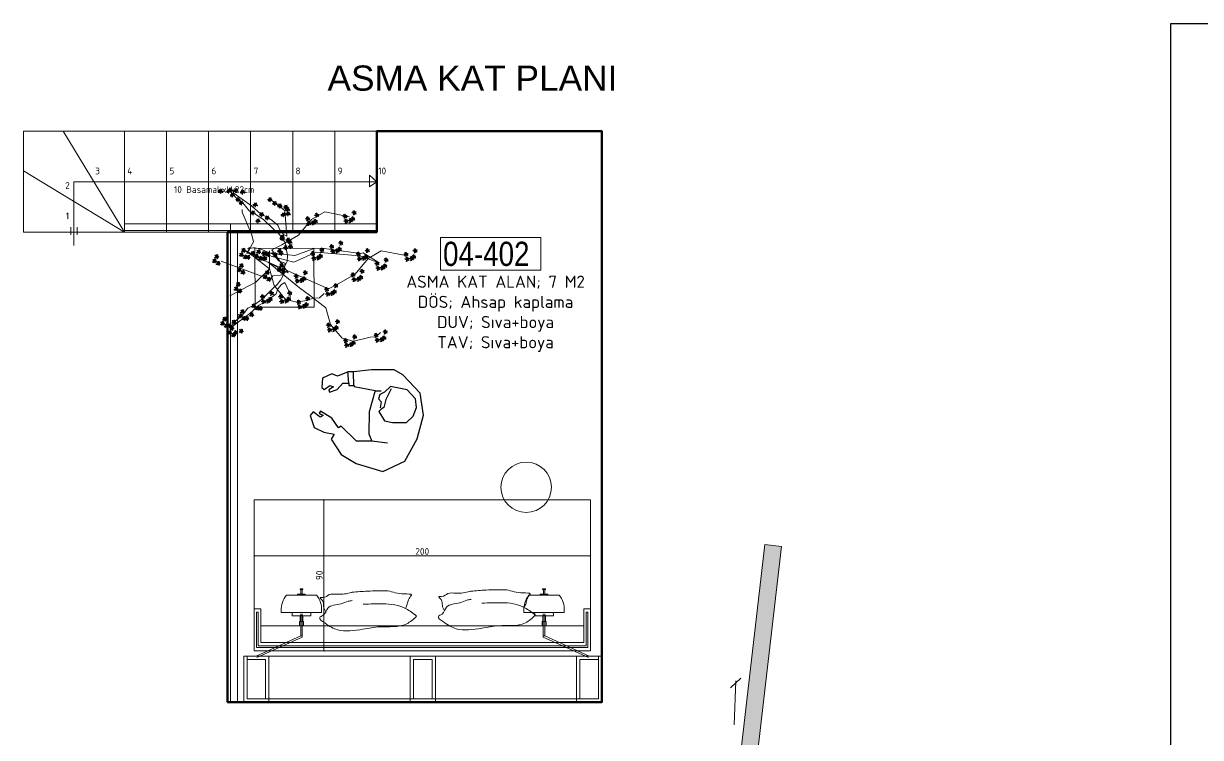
# Model space of a CAD drawing. Header units: inches. Extents: x -10121 to 9010, y 58067 to 62726.
# Drawn here: x -3731 to -3031, y 62301 to 62726 of the extents above; entities that cross this region are included whole.
import ezdxf

# ---------------------------------------------------------------- set-up
doc = ezdxf.new("R2010")
doc.units = ezdxf.units.IN
for name, color, linetype, lineweight in [('A-DUVAR 0.50', 40, 'Continuous', 50), ('A-YAZI 0.15', 190, 'Continuous', 15), ('Auto-Aydinlatma', 50, 'Continuous', 13), ('Auto-Merdiven', 163, 'Continuous', 9), ('Auto-Metal', 71, 'Continuous', 18), ('Auto-Olcu', 33, 'Continuous', 15), ('Auto-Silik_Cizgiler', 47, 'Continuous', 9), ('Auto-SilikCizgiler', 251, 'Continuous', 9), ('Auto-Tefris', 32, 'Continuous', 9), ('Auto-Yazi', 7, 'Continuous', 20), ('BACAHATCH', 8, 'Continuous', 13), ('yazi mekan 020', 9, 'Continuous', 20)]:
    doc.layers.add(name, color=color, linetype=linetype, lineweight=lineweight)
doc.layers.add('S2000-025 Antet', color=7, linetype='Continuous')
doc.layers.add('tefriş - ince', color=9, linetype='Continuous')
doc.styles.add('1-20', font='isocpeur.ttf', dxfattribs={"height": 4})
doc.styles.get("Standard").update_dxf_attribs({"font": 'arial.ttf'})
doc.styles.add('swis721cnbt10', font='isocpeur.ttf', dxfattribs={"height": 10})
doc.styles.add('swis721cnbt20', font='swissck.ttf', dxfattribs={"height": 20})
doc.dimstyles.new('ölçü 1_20', dxfattribs={"dimtxt": 4, "dimasz": 1, "dimexe": 1, "dimexo": 3, "dimtad": 1, "dimdec": 0, "dimtxsty": '1-20', "dimblk": 'ARCHTICK', "dimcen": 1.5, "dimclrd": 256, "dimclre": 256, "dimclrt": 256, "dimadec": 0, "dimazin": 0, "dimtfac": 1, "dimtdec": 0, "dimtmove": 0, "dimatfit": 3, "dimldrblk": 'ARCHTICK', "dimfxl": 1, "dimlwd": -1, "dimlwe": -1, "dimarcsym": 0})

# ---------------------------------------------------------------- blocks, each defined once
blk = doc.blocks.new('_OBLIQUE')
at = {"color": 0, "linetype": 'ByBlock'}
blk.add_line((-0.5, -0.5), (0.5, 0.5), dxfattribs=at)
blk = doc.blocks.new('39')
at = {"layer": 'Auto-SilikCizgiler'}
for p, q in [((-11.7, 0), (-9.1, 0.2)), ((-11.3, 10), (-11.1, 7)), ((-9.8, 7.1), (-11.3, 10)), ((-11.1, 7), (-10.2, 5.2)), ((-10.2, 5.2), (-8.5, 4.4)), ((-5, 4.8), (-9.8, 7.1)), ((-9.1, 0.2), (-5.5, 0)), ((-8.5, 4.4), (-6.7, 3.8)), ((-6.7, 3.8), (-5.6, 2.1)), ((0, 0), (-6.7, -1.9)), ((-6.4, 9.9), (-5.1, 8.9)), ((-4, 9.5), (-6.4, 9.9)), ((-5.6, 2.1), (-4.3, 0.3)), ((-5.5, 0), (0, 0)), ((0, 0), (-5.4, -0.8)), ((-5.1, 8.9), (-3.6, 6.7)), ((-2.8, 0.7), (-5, 4.8)), ((-4.3, 0.3), (0, 0)), ((-2.5, 7.9), (-4, 9.5)), ((-3.6, 6.7), (-3, 4)), ((-3, 4), (0, 0)), ((0, 0), (-2.8, 0.7)), ((-2.7, -1.4), (0, 0)), ((-1.9, 4), (-2.5, 7.9)), ((0, 0), (-1.9, 4)), ((-0.7, 13.4), (-1.5, 9.9)), ((-1.5, 9.9), (-0.5, 5.2)), ((0.5, 15.3), (-0.7, 13.4)), ((0, 0), (-0.7, -1.6)), ((-0.5, 5.2), (0.2, 1.8)), ((-0.4, -2.9), (0, 0)), ((6.7, 1.9), (0, 0)), ((0, 0), (3.8, 1.9)), ((0, 0), (1.7, 1.9)), ((0.2, 1.8), (0, 0)), ((0, 0), (5.7, 0.4)), ((5.9, -0.5), (0, 0)), ((0, 0), (1, -3.3)), ((0.3, 10.5), (0.5, 12.5)), ((0.8, 8.9), (0.3, 10.5)), ((0.5, 12.5), (0.5, 15.3)), ((1.7, 5.7), (0.8, 8.9)), ((1.7, 1.9), (1.7, 5.7)), ((3.8, 1.9), (5.7, 4.8)), ((5.7, 4.8), (7.6, 6.7)), ((5.7, 0.4), (9.6, 1.7)), ((9.3, 0.2), (5.9, -0.5)), ((9.5, 3.8), (6.7, 1.9)), ((7.6, 6.7), (10.5, 6.7)), ((13.1, 0.2), (9.3, 0.2)), ((10.5, 6.7), (9.5, 5.7)), ((9.5, 5.7), (9.5, 3.8)), ((9.6, 1.7), (13.7, 2.2)), ((15.2, 1.7), (13.1, 0.2)), ((13.7, 2.2), (15.2, 1.7)), ((-12.4, -5.7), (-13.3, -8.1)), ((-13.3, -8.1), (-12.5, -7.8)), ((-12.5, -7.8), (-10.7, -6.9)), ((-10.5, -3.8), (-12.4, -5.7)), ((-9.6, -1.2), (-11.7, 0)), ((-10.7, -6.9), (-7.4, -5.6)), ((-9.5, -2.9), (-10.5, -3.8)), ((-5.4, -0.8), (-9.6, -1.2)), ((-6.7, -1.9), (-9.5, -2.9)), ((-7.4, -5.6), (-6, -4.4)), ((-6.6, -13), (-6.5, -10.2)), ((-6, -11.7), (-6.6, -13)), ((-6.5, -10.2), (-5.3, -8)), ((-6, -4.4), (-2.7, -1.4)), ((-5.3, -4.5), (-6, -6.3)), ((-6, -6.3), (-4.8, -5.9)), ((-4.8, -10.2), (-6, -11.7)), ((-2.1, -2.7), (-5.3, -4.5)), ((-5.3, -8), (-2.6, -6.3)), ((-4.8, -5.9), (-2.4, -5.3)), ((-1.9, -8), (-4.8, -10.2)), ((-2.6, -6.3), (-0.9, -5.1)), ((-2.4, -5.3), (-1.4, -4.2)), ((-0.7, -1.6), (-2.1, -2.7)), ((0.5, -5.5), (-1.9, -8)), ((-1.4, -4.2), (-0.4, -2.9)), ((-0.9, -5.1), (0.5, -3)), ((0.3, -0.7), (2.9, -2.9)), ((0.5, -3), (0.3, -0.7)), ((1, -3.3), (0.5, -5.5)), ((1.9, -5.7), (1, -3.8)), ((2.9, -8.6), (1.9, -5.7)), ((2.9, -2.9), (4.8, -5.7)), ((3.8, -11.4), (2.9, -8.6)), ((5.7, -13.3), (3.8, -11.4)), ((4.8, -5.7), (5.7, -9.5)), ((5.7, -9.5), (5.7, -13.3))]:
    blk.add_line(p, q, dxfattribs=at)
blk = doc.blocks.new('KJKJK')
at = {"layer": 'Auto-Silik_Cizgiler', "elevation": -25.28}
for points in [[(45042.69, -37852.14), (45047.85, -37872.77), (45058.57, -37880.15), (45075.2, -37884.49), (45088.82, -37894.02), (45096.02, -37899.8), (45097.25, -37955.65), (45105.88, -37922.38), (45107.68, -37912.04), (45111.68, -37894.76), (45122.76, -37885.22), (45129.27, -37871.47), (45127.41, -37861.76), (45123.5, -37856.46), (45118.13, -37850.22), (45115.96, -37845.86), (45110.96, -37843.88)], [(45091.54, -37955.83), (45087.85, -37935.85), (45072.29, -37922.22), (45059.45, -37887.73), (45057.82, -37870.07), (45055.94, -37885.84), (45057.33, -37887.9), (45067.03, -37919.38), (45070.01, -37925.2), (45082.63, -37937.53), (45085.96, -37947.89), (45089.48, -37954.87), (45089.76, -37965.9), (45090.99, -37970.77), (45091.79, -37972.51), (45094.29, -37976.32)], [(45033.01, -37909.57), (45038.16, -37930.2), (45048.89, -37937.59), (45065.51, -37941.92), (45079.13, -37951.45), (45086.33, -37957.23), (45098.34, -37936.56), (45096.2, -37979.82), (45097.99, -37969.47), (45101.99, -37952.19), (45113.08, -37942.65), (45119.58, -37928.9), (45117.72, -37919.2), (45113.81, -37913.89), (45108.44, -37907.66), (45106.28, -37903.3), (45101.27, -37901.32)], [(45047.87, -37977.48), (45051.43, -37961.33), (45070.46, -37950.72), (45070.29, -37953.8), (45068.17, -37958.26), (45065.13, -37961.5), (45063.78, -37967.72), (45063.01, -37972.1), (45062.86, -37978.62), (45059.86, -37988.73), (45056.61, -38006.44), (45054.57, -38009.45), (45056.77, -38009.32), (45057.66, -38007.1), (45058.09, -38005.63), (45058.88, -38004.51), (45060.43, -37999), (45060.64, -37996.64), (45064.76, -37988.45), (45064.78, -37982.67), (45066.18, -37974.28), (45070.12, -37962.85), (45071.84, -37957.33), (45073.96, -37952.7), (45074.75, -37951.75), (45076, -37949.69), (45077.46, -37948.52), (45079.91, -37946.94), (45085.29, -37943.21), (45089.76, -37941.33), (45095.53, -37941.38), (45097.77, -37942.15), (45101.9, -37940.4), (45102.8, -37941.43), (45106.02, -37947.3), (45109.6, -37947.64), (45113.43, -37992.15)], [(45092.59, -37975.74), (45095.29, -37975.1), (45096.98, -37975.31), (45098.28, -37975.17), (45093.95, -37974.77), (45089.26, -37974.49), (45086.86, -37974.3), (45082.07, -37978.1), (45068.23, -37993.7), (45066.03, -37994.57)]]:
    blk.add_lwpolyline(points, dxfattribs=at)
at = {"layer": 'Auto-Silik_Cizgiler'}
blk.add_lwpolyline([(45118.78, -37924.73), (45113.4, -37927.68), (45109.45, -37932.32), (45107, -37935.57), (45109.5, -37937.38), (45114.3, -37938.52), (45118.73, -37938.2), (45124.42, -37941.06), (45128.31, -37943.21), (45133.47, -37947.19), (45143.22, -37951.21), (45159.04, -37959.82), (45162.66, -37960.12), (45161.18, -37961.75), (45158.9, -37961.05), (45157.48, -37960.46), (45156.11, -37960.36), (45150.85, -37958.11), (45148.88, -37956.79), (45139.93, -37954.85), (45135.42, -37951.23), (45128.01, -37947.04), (45116.65, -37942.93), (45111.27, -37940.8), (45106.33, -37939.53), (45105.1, -37939.55), (45102.72, -37939.23), (45100.89, -37939.63), (45098.12, -37940.54), (45091.83, -37942.38), (45092.48, -37947.54), (45090.44, -37952.46), (45088.69, -37955.88), (45089.84, -37957.85), (45088.11, -37958.74), (45101.99, -37952.19), (45117.11, -37957.98), (45136.97, -37973.05)], dxfattribs=at)
at = {"layer": 'Auto-Silik_Cizgiler', "xscale": 0.1296, "yscale": 0.1296, "zscale": 0.1296}
for p, rotation in [((45108.9, -37840.52, -25.28), 356.7422745732944), ((45114.04, -37839.33, -25.28), 356.7422745732944), ((45116.18, -37840.52, -25.28), 356.7422745732944), ((45035.77, -37846.73), 356.7422745732944), ((45040.91, -37845.53), 356.7422745732944), ((45041.73, -37852.46), 356.7422745732944), ((45043.05, -37846.73), 356.7422745732944), ((45045.04, -37849.89), 356.7422745732944), ((45114.85, -37846.25, -25.28), 356.7422745732944), ((45118.16, -37843.68, -25.28), 356.7422745732944), ((45123.78, -37862.27, -25.28), 356.7422745732944), ((45128.92, -37861.07, -25.28), 356.7422745732944), ((45131.06, -37862.27, -25.28), 356.7422745732944), ((45053.26, -37865.72, -25.28), 356.7422745732944), ((45058.4, -37864.53, -25.28), 356.7422745732944), ((45059.21, -37871.45, -25.28), 356.7422745732944), ((45060.54, -37865.72, -25.28), 356.7422745732944), ((45062.53, -37868.88, -25.28), 356.7422745732944), ((45129.73, -37868, -25.28), 356.7422745732944), ((45133.05, -37865.43, -25.28), 356.7422745732944), ((45057.91, -37882.35, -25.28), 356.7422745732944), ((45070.64, -37880.14, -25.28), 356.7422745732944), ((45075.78, -37878.94, -25.28), 356.7422745732944), ((45077.92, -37880.14, -25.28), 356.7422745732944), ((45118.2, -37880.87, -25.28), 356.7422745732944), ((45123.34, -37879.67, -25.28), 356.7422745732944), ((45125.48, -37880.87, -25.28), 356.7422745732944), ((45052.76, -37883.55, -25.28), 356.7422745732944), ((45058.72, -37889.27, -25.28), 356.7422745732944), ((45060.05, -37883.55, -25.28), 356.7422745732944), ((45062.03, -37886.71, -25.28), 356.7422745732944), ((45076.59, -37885.87, -25.28), 356.7422745732944), ((45079.9, -37883.3, -25.28), 356.7422745732944), ((45124.15, -37886.6, -25.28), 356.7422745732944), ((45127.47, -37884.03, -25.28), 356.7422745732944), ((45091.23, -37895.27, -25.28), 356.7422745732944), ((45096.37, -37894.07, -25.28), 356.7422745732944), ((45097.19, -37900.99, -25.28), 356.7422745732944), ((45098.51, -37895.27, -25.28), 356.7422745732944), ((45100.5, -37898.42, -25.28), 356.7422745732944), ((45028.44, -37907.37, -25.28), 356.7422745732944), ((45033.58, -37906.17, -25.28), 356.7422745732944), ((45035.72, -37907.37, -25.28), 356.7422745732944), ((45037.71, -37910.52, -25.28), 356.7422745732944), ((45056.58, -37906.7, -25.28), 356.7422745732944), ((45061.72, -37905.51, -25.28), 356.7422745732944), ((45062.53, -37912.43, -25.28), 356.7422745732944), ((45063.86, -37906.7, -25.28), 356.7422745732944), ((45065.85, -37909.86, -25.28), 356.7422745732944), ((45111.2, -37912.2, -25.28), 356.7422745732944), ((45116.34, -37911, -25.28), 356.7422745732944), ((45118.48, -37912.2, -25.28), 356.7422745732944), ((45034.39, -37913.09, -25.28), 356.7422745732944), ((45068.74, -37918.76, -25.28), 356.7422745732944), ((45073.88, -37917.56, -25.28), 356.7422745732944), ((45076.02, -37918.76, -25.28), 356.7422745732944), ((45078.01, -37921.92, -25.28), 356.7422745732944), ((45097.21, -37922.17, -25.28), 356.7422745732944), ((45117.15, -37917.92, -25.28), 356.7422745732944), ((45120.47, -37915.35, -25.28), 356.7422745732944), ((45074.69, -37924.49, -25.28), 356.7422745732944), ((45092.07, -37923.37, -25.28), 356.7422745732944), ((45098.02, -37929.1, -25.28), 356.7422745732944), ((45099.35, -37923.37, -25.28), 356.7422745732944), ((45101.34, -37926.53, -25.28), 356.7422745732944), ((45113.45, -37927.93, -25.28), 356.7422745732944), ((45118.59, -37926.73, -25.28), 356.7422745732944), ((45120.73, -37927.93, -25.28), 356.7422745732944), ((45122.72, -37931.09, -25.28), 356.7422745732944), ((45043.77, -37935.23), 356.7422745732944), ((45048.91, -37934.03), 356.7422745732944), ((45049.73, -37940.96), 356.7422745732944), ((45051.05, -37935.23), 356.7422745732944), ((45053.04, -37938.39), 356.7422745732944), ((45099.56, -37940.66, -25.28), 317.8832189276011), ((45119.4, -37933.65, -25.28), 356.7422745732944), ((45120.07, -37941.86, -25.28), 356.7422745732944), ((45125.21, -37940.66, -25.28), 356.7422745732944), ((45127.35, -37941.86, -25.28), 356.7422745732944), ((45072.87, -37948.17, -25.28), 86.66096350184166), ((45074.07, -37946.04, -25.28), 86.66096350184166), ((45077.23, -37944.05, -25.28), 86.66096350184166), ((45079.79, -37947.37, -25.28), 86.66096350184166), ((45084.49, -37950.78, -25.28), 86.66096350184166), ((45085.69, -37948.64, -25.28), 86.66096350184166), ((45088.96, -37953, -25.28), 57.80661504840518), ((45094.93, -37944.29, -25.28), 317.8832189276011), ((45099.13, -37944.37, -25.28), 317.8832189276011), ((45105.55, -37952.67, -25.28), 317.8832189276011), ((45109.75, -37952.75, -25.28), 317.8832189276011), ((45110.18, -37949.04, -25.28), 317.8832189276011), ((45126.02, -37947.59, -25.28), 356.7422745732944), ((45129.34, -37945.02, -25.28), 356.7422745732944), ((45135.64, -37945.18), 317.8832189276011), ((45136.12, -37951.16), 317.8832189276011), ((45136.56, -37947.45), 317.8832189276011), ((45143.58, -37949.57), 317.8832189276011), ((45148.33, -37951.86), 317.8832189276011), ((45160.1, -37951.7), 317.8832189276011), ((45048.49, -37961.78, -25.28), 86.66096350184166), ((45049.69, -37959.65, -25.28), 86.66096350184166), ((45052.85, -37957.66, -25.28), 86.66096350184166), ((45055.42, -37960.98, -25.28), 86.66096350184166), ((45072.88, -37953.72, -25.28), 86.66096350184166), ((45074.06, -37953.32, -25.28), 86.66096350184166), ((45091.61, -37958.62, -25.28), 317.8832189276011), ((45091.59, -37960.5, -25.28), 96.66567069409844), ((45092.41, -37962.17, -25.28), 356.7422745732944), ((45095.73, -37959.61, -25.28), 356.7422745732944), ((45096.36, -37960.92, -25.28), 317.8832189276011), ((45097.28, -37963.19, -25.28), 317.8832189276011), ((45144.62, -37957.77), 317.8832189276011), ((45148.81, -37957.85), 317.8832189276011), ((45149.25, -37954.14), 317.8832189276011), ((45155.62, -37960.52, 25.28), 317.8832189276011), ((45160.37, -37962.81, 25.28), 317.8832189276011), ((45161.14, -37959.89), 317.8832189276011), ((45163.21, -37955.25, -25.28), 356.7422745732944), ((45165.34, -37959.97), 317.8832189276011), ((45165.77, -37956.27), 317.8832189276011), ((45049.68, -37966.93, -25.28), 86.66096350184166), ((45049.67, -37971.62, -25.28), 86.66096350184166), ((45063.41, -37972.13, -25.28), 86.66096350184166), ((45092.65, -37966.82, -25.28), 317.8832189276011), ((45095.95, -37970.71, -25.28), 317.8832189276011), ((45096.85, -37966.9, -25.28), 317.8832189276011), ((45100.7, -37973, -25.28), 317.8832189276011), ((45114.19, -37971.5, -25.28), 317.8832189276011), ((45125.09, -37970.74), 317.8832189276011), ((45129.28, -37970.82), 317.8832189276011), ((45129.72, -37967.11), 317.8832189276011), ((45156.66, -37968.72, 25.28), 317.8832189276011), ((45160.86, -37968.8, 25.28), 317.8832189276011), ((45161.29, -37965.09, 25.28), 317.8832189276011), ((45048.53, -37976.67, -25.28), 86.66096350184166), ((45062.95, -37977.57, -25.28), 86.66096350184166), ((45069.13, -37978.3, -25.28), 86.66096350184166), ((45096.99, -37978.9, -25.28), 317.8832189276011), ((45101.18, -37978.98, -25.28), 317.8832189276011), ((45101.62, -37975.27, -25.28), 317.8832189276011), ((45109.56, -37975.12, -25.28), 317.8832189276011), ((45113.75, -37975.2, -25.28), 317.8832189276011), ((45057.78, -37986.12, -25.28), 86.66096350184166), ((45064.8, -37984.88, -25.28), 86.66096350184166), ((45052.58, -38000.54), 86.66096350184166), ((45059.95, -38001.16, -25.28), 86.66096350184166), ((45061.31, -37997.56, -25.28), 86.66096350184166), ((45111.47, -37997.38, -25.28), 317.8832189276011), ((45115.67, -37997.46, -25.28), 317.8832189276011), ((45116.1, -37993.75, -25.28), 317.8832189276011), ((45053.73, -38006.21, -25.28), 86.66096350184166), ((45055.21, -38010.75, -25.28), 86.66096350184166), ((45056.79, -38011.54, -25.28), 86.66096350184166), ((45058.5, -38007.28, -25.28), 86.66096350184166), ((45059.79, -38017.56), 86.66096350184166)]:
    blk.add_blockref('39', p, dxfattribs=dict(at, rotation=rotation))
blk = doc.blocks.new('_ARCHTICK')
at = {"color": 0, "linetype": 'ByBlock', "const_width": 0.15}
blk.add_lwpolyline([(-0.5, -0.5), (0.5, 0.5)], dxfattribs=at)
blk = doc.blocks.new('*D305')
at = {"layer": 'Auto-Olcu', "ltscale": 5, "transparency": 16777216}
for p, q in [((-3593.85, 62439.68), (-3593.85, 62408.27)), ((-3393.85, 62439.68), (-3393.85, 62408.27)), ((-3393.85, 62409.27), (-3593.85, 62409.27))]:
    blk.add_line(p, q, dxfattribs=at)
at = {"layer": 'DEFPOINTS', "color": 0, "ltscale": 5, "transparency": 16777216}
for p in [(-3593.85, 62442.68), (-3393.85, 62442.68), (-3593.85, 62409.27)]:
    blk.add_point(p, dxfattribs=at)
at = {"layer": 'Auto-Olcu', "ltscale": 5, "transparency": 16777216, "rotation": 180}
blk.add_blockref('_ARCHTICK', (-3593.85, 62409.27), dxfattribs=at)
at = {"layer": 'Auto-Olcu', "ltscale": 5, "transparency": 16777216}
blk.add_blockref('_ARCHTICK', (-3393.85, 62409.27), dxfattribs=at)
at = {"layer": 'Auto-Olcu', "ltscale": 5, "transparency": 16777216, "insert": (-3493.85, 62411.9), "char_height": 4, "attachment_point": 5, "style": '1-20'}
blk.add_mtext('200', dxfattribs=at)
blk = doc.blocks.new('*D298')
at = {"layer": 'Auto-Olcu', "ltscale": 5, "transparency": 16777216}
for p, q in [((-3552.39, 62442.68), (-3552.39, 62352.68)), ((-3552.08, 62442.68), (-3551.39, 62442.68)), ((-3527.7, 62352.68), (-3553.39, 62352.68))]:
    blk.add_line(p, q, dxfattribs=at)
at = {"layer": 'DEFPOINTS', "color": 0, "ltscale": 5, "transparency": 16777216}
for p in [(-3555.08, 62442.68), (-3552.39, 62352.68), (-3524.7, 62352.68)]:
    blk.add_point(p, dxfattribs=at)
at = {"layer": 'Auto-Olcu', "ltscale": 5, "transparency": 16777216}
for p, rotation in [((-3552.39, 62442.68), 90), ((-3552.39, 62352.68), 270)]:
    blk.add_blockref('_ARCHTICK', p, dxfattribs=dict(at, rotation=rotation))
at = {"layer": 'Auto-Olcu', "ltscale": 5, "transparency": 16777216, "insert": (-3555.02, 62397.68), "char_height": 4, "attachment_point": 5, "rotation": 90, "style": '1-20'}
blk.add_mtext('90', dxfattribs=at)
blk = doc.blocks.new('KŞKLŞ')
at = {"layer": 'tefriş - ince'}
for p, q in [((25415.28, -39871.56), (25402.32, -39875.06)), ((25421.12, -39872.84), (25415.28, -39871.56)), ((25433.87, -39880.77), (25421.12, -39872.84)), ((25391.54, -39886.35), (25389.06, -39879.81)), ((25392.5, -39879.01), (25389.25, -39880.04)), ((25394.67, -39887), (25392.49, -39879.22)), ((25402.32, -39875.06), (25392.5, -39879.01)), ((25380.31, -39883.62), (25375.56, -39887.72)), ((25383.87, -39884.09), (25380.31, -39883.62)), ((25389.25, -39880.04), (25383.87, -39884.09)), ((25388.08, -39887.37), (25391.54, -39886.35)), ((25391.54, -39886.35), (25391.87, -39887.65)), ((25391.87, -39887.65), (25394.9, -39886.81)), ((25394.9, -39886.81), (25395.06, -39887.46)), ((25395.06, -39887.46), (25407.64, -39886.26)), ((25407.64, -39886.26), (25407.72, -39899.61)), ((25407.84, -39886.49), (25411.3, -39885.47)), ((25413.39, -39885.83), (25411.13, -39887.79)), ((25415.82, -39881.56), (25413.39, -39885.83)), ((25416.57, -39882.89), (25415.22, -39889.78)), ((25426.04, -39880.83), (25415.82, -39881.56)), ((25432.11, -39884.66), (25426.04, -39880.83)), ((25434.08, -39889.47), (25432.11, -39884.66)), ((25439.34, -39892.82), (25433.87, -39880.77)), ((25375.56, -39887.72), (25376.65, -39893.1)), ((25376.65, -39893.1), (25378.29, -39893.85)), ((25378.29, -39893.85), (25381.06, -39890.67)), ((25381.06, -39890.67), (25383.38, -39890.84)), ((25383.38, -39890.84), (25381.07, -39893.42)), ((25381.07, -39893.42), (25381.84, -39894.54)), ((25381.84, -39894.54), (25385.84, -39891.87)), ((25385.84, -39891.87), (25388.08, -39887.37)), ((25411.13, -39887.79), (25410.93, -39890.53)), ((25410.93, -39890.53), (25412.94, -39891.94)), ((25412.94, -39891.94), (25413.31, -39895.57)), ((25415.22, -39889.78), (25415.49, -39894.67)), ((25433.68, -39894.95), (25434.08, -39889.47)), ((25439.56, -39907.24), (25439.34, -39892.82)), ((25407.72, -39899.61), (25411.04, -39912.15)), ((25414.12, -39896.06), (25413.14, -39897.89)), ((25413.14, -39897.89), (25417.9, -39902.27)), ((25415.49, -39894.67), (25414.12, -39896.06)), ((25422.79, -39901.99), (25430.8, -39899.61)), ((25430.8, -39899.61), (25433.68, -39894.95)), ((25379.66, -39906.88), (25379.34, -39908.34)), ((25387.33, -39909.14), (25379.66, -39906.88)), ((25417.9, -39902.27), (25422.79, -39901.99)), ((25435.93, -39922.02), (25439.56, -39907.24)), ((25375.73, -39908.5), (25374.49, -39910.95)), ((25374.49, -39910.95), (25378.69, -39917.19)), ((25380.47, -39910.33), (25375.73, -39908.5)), ((25379.34, -39908.34), (25382.05, -39908.96)), ((25382.05, -39908.96), (25380.47, -39910.33)), ((25392.72, -39913.56), (25387.33, -39909.14)), ((25393.88, -39912.16), (25392.72, -39913.56)), ((25405.08, -39918.28), (25393.88, -39912.16)), ((25411.04, -39912.15), (25413.93, -39915.96)), ((25413.95, -39915.75), (25423.16, -39914.31)), ((25378.69, -39917.19), (25384.95, -39918.5)), ((25384.95, -39918.5), (25391.35, -39917.91)), ((25391.35, -39917.91), (25390.26, -39921.22)), ((25390.26, -39921.22), (25398.41, -39928.38)), ((25413.93, -39915.96), (25405.08, -39918.28)), ((25398.41, -39928.38), (25408.58, -39931.25)), ((25425.07, -39931.61), (25435.93, -39922.02)), ((25408.58, -39931.25), (25425.07, -39931.61))]:
    blk.add_line(p, q, dxfattribs=at)

msp = doc.modelspace()

# ---------------------------------------------------------------- hatches: boundary and pattern name
at = {"layer": 'BACAHATCH'}
h = msp.add_hatch(color=256, dxfattribs=at)
h.paths.add_polyline_path([(-3301.66, 62316.93), (-3291.63, 62316.62), (-3280.25, 62414.79), (-3290.19, 62415.94)])
h.paths.add_polyline_path([(-3291.63, 62316.62), (-3301.66, 62316.93), (-3305.05, 62287.65), (-3295.02, 62287.32)])
h.paths.add_polyline_path([(-3295.02, 62287.32), (-3305.05, 62287.65), (-3312.63, 62222.24), (-3106.56, 62215.56), (-3106.55, 62215.79), (-3045.66, 62213.58), (-2984.78, 62211.61), (-2984.78, 62221.62), (-3301.44, 62231.88)])

# ---------------------------------------------------------------- linework, layer by layer
at = {"layer": 'A-DUVAR 0.50'}
msp.add_lwpolyline([(-3520.87, 62601.84), (-3520.87, 62661.84), (-3387.07, 62661.84), (-3387.07, 62322.27), (-3609.56, 62322.27), (-3609.56, 62601.84), (-3520.87, 62601.84), (-3520.87, 62661.84)], dxfattribs=at)
at = {"layer": 'Auto-Aydinlatma', "elevation": -0.43}
for points in [[(-3566.48, 62389.59), (-3564.8, 62389.59), (-3564.8, 62389.22), (-3566.48, 62389.22)], [(-3565.21, 62386.37), (-3566.07, 62386.37), (-3566.07, 62389.22), (-3565.21, 62389.22)], [(-3420.59, 62389.59), (-3422.27, 62389.59), (-3422.27, 62389.22), (-3420.59, 62389.22)], [(-3421.86, 62386.37), (-3421, 62386.37), (-3421, 62389.22), (-3421.86, 62389.22)], [(-3567.91, 62385.94), (-3563.37, 62385.94), (-3563.37, 62386.39), (-3567.91, 62386.39)], [(-3419.16, 62385.94), (-3423.7, 62385.94), (-3423.7, 62386.39), (-3419.16, 62386.39)], [(-3564.89, 62370.16), (-3566.39, 62370.16), (-3566.39, 62373.86), (-3564.89, 62373.86)], [(-3422.18, 62370.16), (-3420.67, 62370.16), (-3420.67, 62373.86), (-3422.18, 62373.86)], [(-3564.45, 62367.58), (-3566.83, 62367.58), (-3566.83, 62370.16), (-3564.45, 62370.16)], [(-3566.1, 62367.57), (-3565.14, 62367.57), (-3565.14, 62361.61), (-3566.1, 62361.61)], [(-3422.62, 62367.58), (-3420.24, 62367.58), (-3420.24, 62370.16), (-3422.62, 62370.16)], [(-3420.97, 62367.57), (-3421.93, 62367.57), (-3421.93, 62361.61), (-3420.97, 62361.61)]]:
    msp.add_lwpolyline(points, close=True, dxfattribs=at)
for points in [[(-3577.64, 62375.63), (-3553.64, 62375.63), (-3553.64, 62376.73, 0.181474), (-3556.64, 62385.93), (-3574.64, 62385.93, 0.181474), (-3577.64, 62376.73)], [(-3409.43, 62375.63), (-3433.43, 62375.63), (-3433.43, 62376.73, -0.181474), (-3430.43, 62385.93), (-3412.43, 62385.93, -0.181474), (-3409.43, 62376.73)]]:
    msp.add_lwpolyline(points, format="xyb", close=True, dxfattribs=at)
for points in [[(-3592.5, 62349.59), (-3566.1, 62361.61), (-3566.1, 62374.73)], [(-3592.1, 62348.72), (-3565.14, 62361), (-3565.14, 62374.73)], [(-3394.97, 62348.72), (-3421.93, 62361), (-3421.93, 62374.73)], [(-3394.57, 62349.59), (-3420.97, 62361.61), (-3420.97, 62374.73)]]:
    msp.add_lwpolyline(points, dxfattribs=at)
for points in [[(-3560.45, 62375.63, -0.173969), (-3560.04, 62374.49), (-3560.04, 62373.65), (-3571.24, 62373.65), (-3571.24, 62374.49, -0.173969), (-3570.83, 62375.63, -0.173969)], [(-3426.62, 62375.63, 0.173969), (-3427.03, 62374.49), (-3427.03, 62373.65), (-3415.83, 62373.65), (-3415.83, 62374.49, 0.173969), (-3416.24, 62375.63, 0.173969)]]:
    msp.add_lwpolyline(points, format="xyb", dxfattribs=at)
at = {"layer": 'Auto-Merdiven'}
for p, q in [((-3670.87, 62601.84), (-3707.38, 62661.84)), ((-3670.87, 62601.84), (-3730.87, 62638.35)), ((-3702.84, 62604.76), (-3702.84, 62600.12)), ((-3698.89, 62604.76), (-3698.89, 62600.12)), ((-3670.87, 62606.84), (-3520.87, 62606.84)), ((-3670.87, 62602.84), (-3520.87, 62602.84))]:
    msp.add_line(p, q, dxfattribs=at)
for points in [[(-3730.87, 62601.84), (-3670.87, 62601.84), (-3670.87, 62661.84), (-3730.87, 62661.84)], [(-3670.87, 62601.84), (-3645.87, 62601.84), (-3645.87, 62661.84), (-3670.87, 62661.84)], [(-3645.87, 62601.84), (-3620.87, 62601.84), (-3620.87, 62661.84), (-3645.87, 62661.84)], [(-3620.87, 62601.84), (-3595.87, 62601.84), (-3595.87, 62661.84), (-3620.87, 62661.84)], [(-3595.87, 62601.84), (-3570.87, 62601.84), (-3570.87, 62661.84), (-3595.87, 62661.84)], [(-3570.87, 62601.84), (-3545.87, 62601.84), (-3545.87, 62661.84), (-3570.87, 62661.84)], [(-3545.87, 62601.84), (-3520.87, 62601.84), (-3520.87, 62661.84), (-3545.87, 62661.84)]]:
    msp.add_lwpolyline(points, close=True, dxfattribs=at)
msp.add_lwpolyline([(-3700.87, 62593.78), (-3700.87, 62631.84), (-3520.87, 62631.84), (-3525.13, 62635.63), (-3525.13, 62628.69), (-3520.87, 62631.84)], dxfattribs=at)
at = {"layer": 'Auto-Metal'}
for points in [[(-3520.87, 62606.84), (-3607.76, 62606.84), (-3607.76, 62322.27)], [(-3520.87, 62602.84), (-3603.76, 62602.84), (-3603.76, 62322.27)]]:
    msp.add_lwpolyline(points, dxfattribs=at)
at = {"layer": 'Auto-Olcu', "ltscale": 5}
msp.add_line((-3308.37, 62308.85), (-3307.47, 62334.96), dxfattribs=at)
at = {"layer": 'Auto-Tefris', "ltscale": 2, "elevation": -0.43}
for points in [[(-3393.85, 62442.68), (-3393.85, 62377.68), (-3397.85, 62377.68), (-3397.85, 62367.68), (-3589.85, 62367.68), (-3589.85, 62377.68), (-3593.85, 62377.68), (-3593.85, 62442.68), (-3393.85, 62442.68)], [(-3397.85, 62377.68), (-3393.85, 62377.68), (-3393.85, 62352.68), (-3593.85, 62352.68), (-3593.85, 62377.68), (-3589.85, 62377.68), (-3589.85, 62357.68), (-3397.85, 62357.68), (-3397.85, 62369.68)], [(-3396.35, 62375.68), (-3395.35, 62375.68), (-3395.35, 62354.68), (-3592.35, 62354.68), (-3592.35, 62375.68), (-3591.35, 62375.68), (-3591.35, 62355.68), (-3396.35, 62355.68), (-3396.35, 62375.68)]]:
    msp.add_lwpolyline(points, dxfattribs=at)
for points in [[(-3387.07, 62322.27), (-3600, 62322.27), (-3600, 62349.59), (-3387.07, 62349.59)], [(-3600, 62322.27), (-3585, 62322.27), (-3585, 62349.59), (-3600, 62349.59)], [(-3389.07, 62324.27), (-3598, 62324.27), (-3598, 62349.59), (-3389.07, 62349.59)], [(-3598, 62324.27), (-3587, 62324.27), (-3587, 62347.59), (-3598, 62347.59)], [(-3486.03, 62322.27), (-3501.03, 62322.27), (-3501.03, 62349.59), (-3486.03, 62349.59)], [(-3488.03, 62324.27), (-3499.03, 62324.27), (-3499.03, 62347.59), (-3488.03, 62347.59)], [(-3387.07, 62322.27), (-3402.07, 62322.27), (-3402.07, 62349.59), (-3387.07, 62349.59)], [(-3389.07, 62324.27), (-3400.07, 62324.27), (-3400.07, 62347.59), (-3389.07, 62347.59)]]:
    msp.add_lwpolyline(points, close=True, dxfattribs=at)
at = {"layer": 'Auto-Tefris', "ltscale": 2}
msp.add_circle((-3432.06, 62450.08), 15, dxfattribs=at)
for points, knots in [([(-3535.59, 62387.6, -0.43), (-3535.76, 62387.55, -0.43), (-3538.61, 62386.77, -0.43), (-3542.83, 62386.01, -0.43), (-3549.25, 62387.04, -0.43), (-3551.54, 62384.1, -0.43), (-3555.45, 62384.84, -0.43), (-3552.15, 62382.12, -0.43), (-3552.86, 62379.14, -0.43), (-3551.82, 62376.99, -0.43), (-3551.21, 62375.97, -0.43)], [49.128243, 49.128243, 49.128243, 49.128243, 49.699185, 58.372323, 63.242302, 67.378203, 69.004329, 71.208743, 74.891731, 78.316186, 78.316186, 78.316186, 78.316186]), ([(-3503.77, 62377.98, -0.43), (-3503.38, 62378.88, -0.43), (-3502.52, 62380.69, -0.43), (-3502.38, 62383.09, -0.43), (-3500.52, 62385.45, -0.43), (-3499.93, 62386.65, -0.43), (-3507.51, 62386.38, -0.43), (-3511.44, 62387.68, -0.43), (-3514.21, 62388.48, -0.43)], [1.492091, 1.492091, 1.492091, 1.492091, 4.441551, 7.504219, 10.564863, 11.472428, 15.540776, 25.113013, 25.113013, 25.113013, 25.113013]), ([(-3465.01, 62388.22, -0.43), (-3465.18, 62388.17, -0.43), (-3468.03, 62387.39, -0.43), (-3472.25, 62386.63, -0.43), (-3478.67, 62387.66, -0.43), (-3480.96, 62384.72, -0.43), (-3484.87, 62385.45, -0.43), (-3481.57, 62382.74, -0.43), (-3482.28, 62379.75, -0.43), (-3481.24, 62377.61, -0.43), (-3480.63, 62376.58, -0.43)], [49.128243, 49.128243, 49.128243, 49.128243, 49.699185, 58.372323, 63.242302, 67.378203, 69.004329, 71.208743, 74.891731, 78.316186, 78.316186, 78.316186, 78.316186]), ([(-3433.19, 62378.6, -0.43), (-3432.8, 62379.5, -0.43), (-3431.94, 62381.31, -0.43), (-3431.8, 62383.71, -0.43), (-3429.94, 62386.06, -0.43), (-3429.35, 62387.27, -0.43), (-3436.93, 62386.99, -0.43), (-3440.86, 62388.3, -0.43), (-3443.64, 62389.1, -0.43)], [1.492091, 1.492091, 1.492091, 1.492091, 4.441551, 7.504219, 10.564863, 11.472428, 15.540776, 25.113013, 25.113013, 25.113013, 25.113013]), ([(-3497.19, 62373.32, -0.43), (-3499.07, 62371.61, -0.43), (-3505.13, 62366.12, -0.43), (-3518.08, 62367.9, -0.43), (-3529.75, 62365.28, -0.43), (-3543.06, 62363.67, -0.43), (-3549.81, 62367.92, -0.43), (-3556.39, 62372.45, -0.43), (-3551.4, 62374.16, -0.43), (-3550.44, 62380.12, -0.43), (-3543.04, 62379.97, -0.43), (-3538.5, 62382.27, -0.43), (-3536.25, 62382.6, -0.43), (-3535.42, 62382.66, -0.43)], [0, 0, 0, 0, 7.417235, 23.845875, 35.190456, 50.827395, 59.37334, 63.750373, 66.372122, 71.210933, 79.605811, 84.073032, 86.599329, 86.599329, 86.599329, 86.599329]), ([(-3426.61, 62373.94, -0.43), (-3428.49, 62372.23, -0.43), (-3434.55, 62366.74, -0.43), (-3447.5, 62368.52, -0.43), (-3459.17, 62365.89, -0.43), (-3472.48, 62364.29, -0.43), (-3479.23, 62368.54, -0.43), (-3485.82, 62373.06, -0.43), (-3480.83, 62374.78, -0.43), (-3479.86, 62380.73, -0.43), (-3472.46, 62380.59, -0.43), (-3467.92, 62382.88, -0.43), (-3465.67, 62383.22, -0.43), (-3464.84, 62383.27, -0.43)], [0, 0, 0, 0, 7.417235, 23.845875, 35.190456, 50.827395, 59.37334, 63.750373, 66.372122, 71.210933, 79.605811, 84.073032, 86.599329, 86.599329, 86.599329, 86.599329])]:
    msp.add_open_spline(points, degree=3, knots=knots, dxfattribs=at)
for points in [[(-3535.59, 62387.6, -0.43), (-3526.41, 62388.29, -0.43), (-3514.21, 62388.48, -0.43)], [(-3465.01, 62388.22, -0.43), (-3455.83, 62388.91, -0.43), (-3443.64, 62389.1, -0.43)], [(-3497.19, 62373.32, -0.43), (-3503.39, 62377.78, -0.43), (-3517.38, 62380.81, -0.43), (-3522.71, 62380.7, -0.43), (-3528.94, 62380.58, -0.43)], [(-3426.61, 62373.94, -0.43), (-3432.81, 62378.4, -0.43), (-3446.8, 62381.42, -0.43), (-3452.14, 62381.32, -0.43), (-3458.37, 62381.2, -0.43)]]:
    msp.add_spline(points, degree=3, dxfattribs=at)
at = {"layer": 'Auto-Yazi'}
msp.add_lwpolyline([(-3593.28, 62592.15), (-3558.28, 62592.28), (-3558.16, 62557.28), (-3593.16, 62557.16)], close=True, dxfattribs=at)
at = {"layer": 'BACAHATCH'}
msp.add_lwpolyline([(-3301.44, 62231.88), (-3280.25, 62414.79), (-3290.19, 62415.94), (-3312.63, 62222.24)], dxfattribs=at)
at = {"layer": 'S2000-025 Antet'}
msp.add_lwpolyline([(-3048.92, 62725.91), (-278.92, 62725.91), (-278.92, 60685.91), (-3048.92, 60685.91)], close=True, dxfattribs=at)
at = {"layer": 'yazi mekan 020'}
msp.add_lwpolyline([(-3483.06, 62579.26), (-3423.32, 62579.26), (-3423.32, 62598.63), (-3483.06, 62598.63)], close=True, dxfattribs=at)

# ---------------------------------------------------------------- block references
at = {"layer": 'Auto-Olcu', "ltscale": 5, "xscale": 6.00000000000001, "yscale": 6.00000000000001, "zscale": 6.00000000000001, "rotation": 178.0235884362595}
msp.add_blockref('_OBLIQUE', (-3307.51, 62333.71), dxfattribs=at)
at = {"layer": 'Auto-Tefris', "rotation": 344.4047498155557}
msp.add_blockref('KŞKLŞ', (-17271.15, 107756.15), dxfattribs=at)
at = {"layer": 'Auto-Yazi', "xscale": 0.7, "yscale": 0.7, "zscale": 0.7, "rotation": 244.9464629045497}
msp.add_blockref('KJKJK', (33851.69, 79930.83, 17.7), dxfattribs=at)

# ---------------------------------------------------------------- texts
at = {"layer": 'A-YAZI 0.15', "insert": (-3550.17, 62700.94), "char_height": 15, "width": 936.0291, "attachment_point": 1}
msp.add_mtext('ASMA KAT PLANI', dxfattribs=at)
at = {"layer": 'yazi mekan 020', "style": 'swis721cnbt20'}
msp.add_text('04-402', height=14.4, dxfattribs=at).set_placement((-3481.45, 62581.71))
at = {"layer": 'yazi mekan 020', "char_height": 7.2, "attachment_point": 2, "style": 'swis721cnbt10'}
for s, insert in [('\\pi-165.6,l165.6;{\\H0.55555x;3} ', (-3686.85, 62640.24)), ('\\pi-165.6,l165.6;{\\H0.55555x;4} ', (-3667.7, 62640.24)), ('\\pi-165.6,l165.6;{\\H0.55555x;5} ', (-3642.7, 62640.24)), ('\\pi-165.6,l165.6;{\\H0.55555x;6} ', (-3617.7, 62640.24)), ('\\pi-165.6,l165.6;{\\H0.55555x;7} ', (-3592.7, 62640.24)), ('\\pi-165.6,l165.6;{\\H0.55555x;8} ', (-3567.7, 62640.24)), ('\\pi-165.6,l165.6;{\\H0.55555x;9} ', (-3542.7, 62640.24)), ('\\pi-165.6,l165.6;{\\H0.55555x;10} ', (-3517.7, 62640.24)), ('\\pi-165.6,l165.6;{\\H0.55555x;2} ', (-3704.75, 62631.57)), ('\\pi-165.6,l165.6;{\\H0.55555x;10 BasamakxH;22cm} ', (-3617.56, 62629.15)), ('\\pi-165.6,l165.6;{\\H0.55555x;1} ', (-3704.75, 62613.5)), ('ASMA KAT ALAN; 7 M2\\P\\pi-165.6,l165.6;DÖS; Ahsap kaplama\\PDUV; Sıva+boya\\PTAV; Sıva+boya', (-3450.27, 62575.95))]:
    msp.add_mtext(s, dxfattribs=dict(at, insert=insert))

# ---------------------------------------------------------------- dimensions: what is measured, and where the dimension line sits
at = {"layer": 'Auto-Olcu', "ltscale": 5}
for base, p1, p2, angle, picture, middle in [((-3593.85, 62409.27, -0.43), (-3393.85, 62442.68, -0.43), (-3593.85, 62442.68, -0.43), 180, '*D305', (-3493.85, 62411.9, -0.43)), ((-3552.39, 62352.68, -0.43), (-3555.08, 62442.68, -0.43), (-3524.7, 62352.68, -0.43), 270, '*D298', (-3555.02, 62397.68, -0.43))]:
    dim = msp.add_linear_dim(base=base, p1=p1, p2=p2, angle=angle, dimstyle='ölçü 1_20', dxfattribs=at)
    dim.commit()
    dim.dimension.update_dxf_attribs({"geometry": picture, "text_midpoint": middle})

doc.saveas('drawing.dxf')
